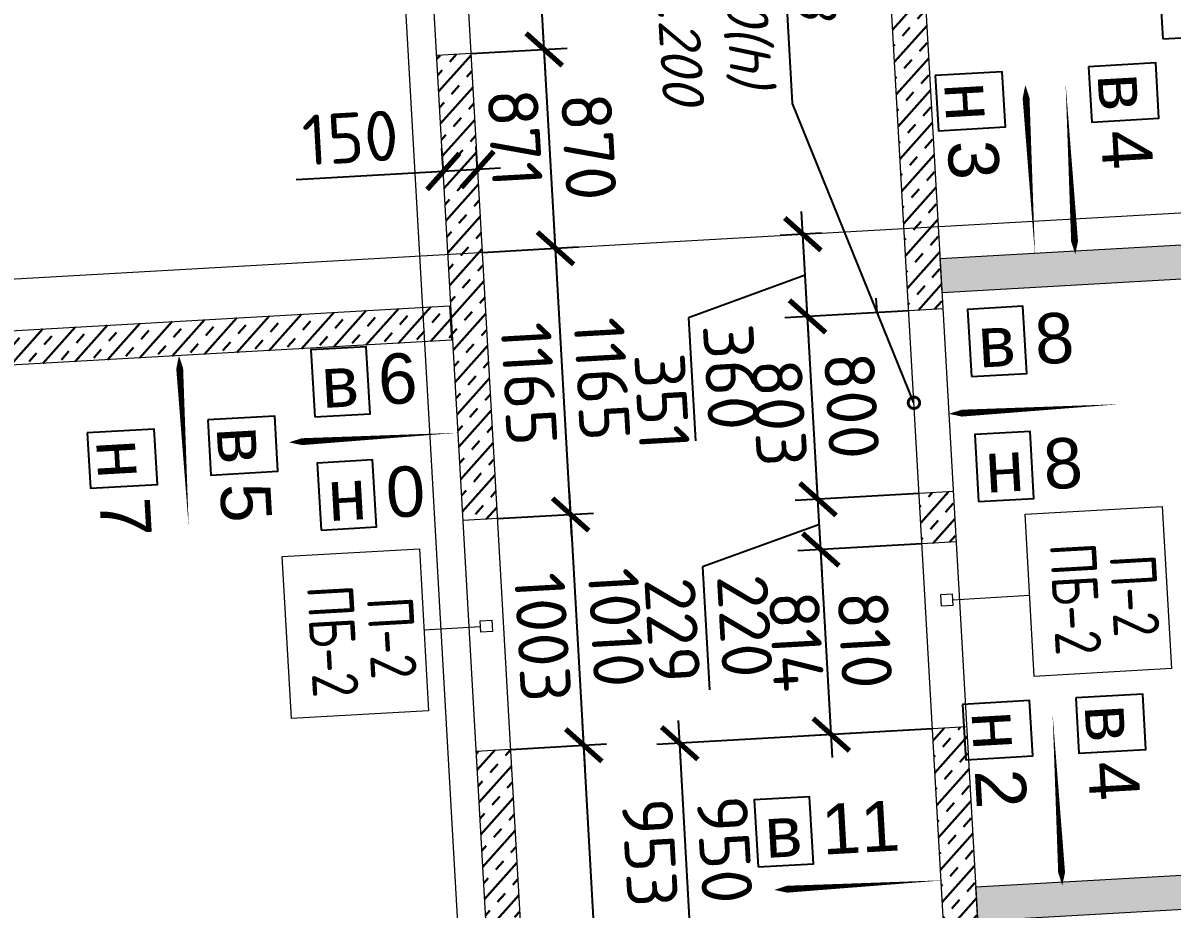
# Model space of a CAD drawing. Header units: metres. Extents: x 107714.6 to 107779.8, y 110796.6 to 110847.9.
# Drawn here: x 107722.61 to 107727.63, y 110814.03 to 110817.9 of the extents above; entities that cross this region are included whole.
import ezdxf
from ezdxf import colors
from ezdxf.entities.mleader import LeaderData, LeaderLine
from ezdxf.math import Vec2, Vec3

# ---------------------------------------------------------------- set-up
doc = ezdxf.new("R2010")
doc.units = ezdxf.units.M
doc.header["$PDMODE"] = 35
doc.header["$PDSIZE"] = 0.01
doc.linetypes.add('CENTER', pattern=[50.8, 31.75, -6.35, 6.35, -6.35])
for name, color, linetype, lineweight in [('0_Выноски текст', 7, 'Continuous', 9), ('ОСИ', 251, 'CENTER', 18), ('Стены', 7, 'Continuous', 18), ('Стены штриховка', 7, 'Continuous', 9)]:
    doc.layers.add(name, color=color, linetype=linetype, lineweight=lineweight)
for name, color, linetype in [('2023.11.08_В_ОТКЛОНЕНИЯ', 7, 'Continuous'), ('2023.11.08_Н_ОТКЛОНЕНИЯ', 7, 'Continuous'), ('_4-3_ маркировка на кладочных планах АР', 7, 'Continuous'), ('размеры', 7, 'Continuous')]:
    doc.layers.add(name, color=color, linetype=linetype)
doc.styles.add('AxeAndPointZ', font='arial.ttf')
doc.styles.add('GOST 2.304 type A', font='isocpeur.ttf')
doc.styles.add('PDF ISOCPEUR Italic', font='isocpeui.ttf')
doc.styles.add('стиль1', font='isocpeur.ttf')
doc.dimstyles.new('ISO-25', dxfattribs={"dimtxt": 0.22, "dimasz": 0.15, "dimexe": 0.1, "dimexo": 0, "dimgap": 0.06, "dimtad": 1, "dimdec": 0, "dimlfac": 1000, "dimtxsty": 'GOST 2.304 type A', "dimblk": 'ARCHTICK', "dimcen": 2.5, "dimdle": 0.1, "dimadec": 0, "dimazin": 0, "dimtfac": 1, "dimtdec": 0, "dimtmove": 0, "dimatfit": 3, "dimfxl": 1, "dimarcsym": 0})
doc.dimstyles.new('снизу', dxfattribs={"dimtxt": 0.22, "dimasz": 0.1, "dimexe": 0.1, "dimexo": 0, "dimgap": 0.06, "dimtad": 1, "dimdec": 0, "dimlfac": 1000, "dimtxsty": 'GOST 2.304 type A', "dimblk": 'OBLIQUE', "dimcen": 2.5, "dimdle": 0.1, "dimse1": 1, "dimse2": 1, "dimsd1": 1, "dimsd2": 1, "dimadec": 0, "dimazin": 0, "dimtfac": 1, "dimtdec": 0, "dimtofl": 0, "dimtmove": 2, "dimatfit": 3, "dimfxl": 1, "dimarcsym": 0})
pattern_1 = [(228.2530497, (108242.52607, 113595.21335), (0.0746092818, -0.0665841954), []), (228.2530497, (108242.53009, 113595.14276), (0.0746092818, -0.0665841954), [0.05, -0.05])]

# ---------------------------------------------------------------- blocks, each defined once
blk = doc.blocks.new('_ARCHTICK')
at = {"color": 0, "linetype": 'ByBlock', "const_width": 0.15}
blk.add_lwpolyline([(-0.5, -0.5), (0.5, 0.5)], dxfattribs=at)
blk = doc.blocks.new('*D260')
at = {"layer": 'Defpoints', "color": 0, "transparency": 16777216}
for p in [(107724.5674, 110817.7663), (107724.8872, 110817.7845), (107724.8915, 110816.9133)]:
    blk.add_point(p, dxfattribs=at)
at = {"layer": 'размеры', "color": 0, "lineweight": -2, "transparency": 16777216}
for p, q in [((107724.9423, 110816.816), (107724.8816, 110817.8843)), ((107724.5674, 110817.7663), (107724.9871, 110817.7901)), ((107724.8915, 110816.9133), (107725.0364, 110816.9215))]:
    blk.add_line(p, q, dxfattribs=at)
at = {"layer": 'размеры', "color": 0, "lineweight": -2, "transparency": 16777216, "xscale": 0.15, "yscale": 0.15, "zscale": 0.15}
for p, rotation in [((107724.8872, 110817.7845), 93.25304974487426), ((107724.9366, 110816.9159), 273.2530497448743)]:
    blk.add_blockref('_ARCHTICK', p, dxfattribs=dict(at, rotation=rotation))
at = {"layer": 'размеры', "color": 0, "transparency": 16777216, "insert": (107725.0817, 110817.3598), "char_height": 0.22, "attachment_point": 5, "rotation": 273.253, "style": 'GOST 2.304 type A'}
blk.add_mtext('870', dxfattribs=at)
blk = doc.blocks.new('*D177')
at = {"layer": 'Defpoints', "color": 0, "transparency": 16777216}
for p in [(107724.5058, 110817.7634, 21.6353), (107724.6306, 110817.7705), (107724.8796, 110816.9126)]:
    blk.add_point(p, dxfattribs=at)
at = {"layer": 'размеры', "color": 0, "transparency": 16777216, "insert": (107724.7593, 110817.3979), "char_height": 0.22, "attachment_point": 5, "rotation": 273.253, "style": 'GOST 2.304 type A'}
blk.add_mtext('871', dxfattribs=at)
blk = doc.blocks.new('_Oblique')
at = {"color": 0, "linetype": 'ByBlock', "lineweight": -2}
blk.add_line((-0.5, -0.5), (0.5, 0.5), dxfattribs=at)
blk = doc.blocks.new('*D178')
at = {"layer": 'Defpoints', "color": 0, "transparency": 16777216}
for p in [(107724.4471, 110818.7794), (107722.8314, 110818.6875), (107724.5058, 110817.7634, 21.6353)]:
    blk.add_point(p, dxfattribs=at)
at = {"layer": 'размеры', "color": 0, "transparency": 16777216, "insert": (107724.6976, 110818.2821), "char_height": 0.22, "attachment_point": 5, "rotation": 273.253, "style": 'GOST 2.304 type A'}
blk.add_mtext('1018', dxfattribs=at)
blk = doc.blocks.new('*D179')
at = {"layer": 'Defpoints', "color": 0, "transparency": 16777216}
for p in [(107724.6037, 110815.7296, 21.7723), (107724.6722, 110814.7289, 21.8253), (107723.3807, 110814.6555)]:
    blk.add_point(p, dxfattribs=at)
at = {"layer": 'размеры', "color": 0, "transparency": 16777216, "insert": (107724.8807, 110815.2154), "char_height": 0.22, "attachment_point": 5, "rotation": 273.253, "style": 'GOST 2.304 type A'}
blk.add_mtext('1003', dxfattribs=at)
blk = doc.blocks.new('*D272')
at = {"layer": 'Defpoints', "color": 0, "transparency": 16777216}
for p in [(107724.6693, 110816.9007), (107723.4312, 110816.8303), (107724.6037, 110815.7296, 21.7723)]:
    blk.add_point(p, dxfattribs=at)
at = {"layer": 'размеры', "color": 0, "transparency": 16777216, "insert": (107724.8206, 110816.3224), "char_height": 0.22, "attachment_point": 5, "rotation": 273.253, "style": 'GOST 2.304 type A'}
blk.add_mtext('1165', dxfattribs=at)
blk = doc.blocks.new('_DOTSMALL')
at = {"color": 0, "linetype": 'ByBlock', "const_width": 0.5}
blk.add_lwpolyline([(-0.0625, 0, 1), (0.0625, 0, 1)], format="xyb", close=True, dxfattribs=at)
blk = doc.blocks.new('*D587')
at = {"layer": 'Defpoints', "color": 0, "transparency": 16777216}
for p in [(107726.5831, 110814.8159), (107725.4791, 110814.7532), (107726.637, 110813.8674)]:
    blk.add_point(p, dxfattribs=at)
at = {"layer": 'размеры', "color": 0, "lineweight": -2, "transparency": 16777216}
for p, q in [((107725.5386, 110813.7049), (107725.4734, 110814.853)), ((107726.5831, 110814.8159), (107725.3792, 110814.7475)), ((107726.637, 110813.8674), (107725.4331, 110813.799))]:
    blk.add_line(p, q, dxfattribs=at)
at = {"layer": 'размеры', "color": 0, "lineweight": -2, "transparency": 16777216, "xscale": 0.15, "yscale": 0.15, "zscale": 0.15}
for p, rotation in [((107725.4791, 110814.7532), 93.25304974487426), ((107725.533, 110813.8047), 273.2530497448743)]:
    blk.add_blockref('_ARCHTICK', p, dxfattribs=dict(at, rotation=rotation))
at = {"layer": 'размеры', "color": 0, "transparency": 16777216, "insert": (107725.6757, 110814.2886), "char_height": 0.22, "attachment_point": 5, "rotation": 273.253, "style": 'GOST 2.304 type A'}
blk.add_mtext('950', dxfattribs=at)
blk = doc.blocks.new('*D588')
at = {"layer": 'Defpoints', "color": 0, "transparency": 16777216}
for p in [(107726.0953, 110815.5995), (107726.5371, 110815.6246), (107726.5831, 110814.8159)]:
    blk.add_point(p, dxfattribs=at)
at = {"layer": 'размеры', "color": 0, "lineweight": -2, "transparency": 16777216}
for p, q in [((107726.147, 110814.691), (107726.0896, 110815.6993)), ((107726.5371, 110815.6246), (107725.9955, 110815.5938)), ((107726.5831, 110814.8159), (107726.0414, 110814.7851))]:
    blk.add_line(p, q, dxfattribs=at)
at = {"layer": 'размеры', "color": 0, "lineweight": -2, "transparency": 16777216, "xscale": 0.15, "yscale": 0.15, "zscale": 0.15}
for p, rotation in [((107726.0953, 110815.5995), 93.25304974487426), ((107726.1413, 110814.7908), 273.2530497448743)]:
    blk.add_blockref('_ARCHTICK', p, dxfattribs=dict(at, rotation=rotation))
at = {"layer": 'размеры', "color": 0, "transparency": 16777216, "insert": (107726.288, 110815.2048), "char_height": 0.22, "attachment_point": 5, "rotation": 273.253, "style": 'GOST 2.304 type A'}
blk.add_mtext('810', dxfattribs=at)
blk = doc.blocks.new('*D589')
at = {"layer": 'Defpoints', "color": 0, "transparency": 16777216}
for p in [(107726.5246, 110815.8444), (107726.0828, 110815.8192), (107726.5371, 110815.6246)]:
    blk.add_point(p, dxfattribs=at)
at = {"layer": 'размеры', "color": 0, "lineweight": -2, "transparency": 16777216}
for p, q in [((107726.101, 110815.4997), (107726.0772, 110815.9191)), ((107726.5246, 110815.8444), (107725.983, 110815.8136)), ((107726.0891, 110815.7094), (107725.5788, 110815.5241)), ((107726.5371, 110815.6246), (107725.9955, 110815.5938)), ((107725.5788, 110815.5241), (107725.6093, 110814.987))]:
    blk.add_line(p, q, dxfattribs=at)
at = {"layer": 'размеры', "color": 0, "lineweight": -2, "transparency": 16777216, "xscale": 0.15, "yscale": 0.15, "zscale": 0.15}
for p, rotation in [((107726.0828, 110815.8192), 93.25304974487426), ((107726.0953, 110815.5995), 273.2530497448743)]:
    blk.add_blockref('_ARCHTICK', p, dxfattribs=dict(at, rotation=rotation))
at = {"layer": 'размеры', "color": 0, "transparency": 16777216, "insert": (107725.7638, 110815.2652), "char_height": 0.22, "attachment_point": 5, "rotation": 273.253, "style": 'GOST 2.304 type A'}
blk.add_mtext('220', dxfattribs=at)
blk = doc.blocks.new('*D590')
at = {"layer": 'Defpoints', "color": 0, "transparency": 16777216}
for p in [(107726.0374, 110816.618), (107726.4792, 110816.6431), (107726.5246, 110815.8444)]:
    blk.add_point(p, dxfattribs=at)
at = {"layer": 'размеры', "color": 0, "lineweight": -2, "transparency": 16777216}
for p, q in [((107726.0885, 110815.7194), (107726.0318, 110816.7178)), ((107726.4792, 110816.6431), (107725.9376, 110816.6123)), ((107726.5246, 110815.8444), (107725.983, 110815.8136))]:
    blk.add_line(p, q, dxfattribs=at)
at = {"layer": 'размеры', "color": 0, "lineweight": -2, "transparency": 16777216, "xscale": 0.15, "yscale": 0.15, "zscale": 0.15}
for p, rotation in [((107726.0374, 110816.618), 93.25304974487426), ((107726.0828, 110815.8192), 273.2530497448743)]:
    blk.add_blockref('_ARCHTICK', p, dxfattribs=dict(at, rotation=rotation))
at = {"layer": 'размеры', "color": 0, "transparency": 16777216, "insert": (107726.2299, 110816.2282), "char_height": 0.22, "attachment_point": 5, "rotation": 273.253, "style": 'GOST 2.304 type A'}
blk.add_mtext('800', dxfattribs=at)
blk = doc.blocks.new('*D591')
at = {"layer": 'Defpoints', "color": 0, "transparency": 16777216}
for p in [(107726.017, 110816.9773), (107726.098, 110816.9819), (107726.4792, 110816.6431)]:
    blk.add_point(p, dxfattribs=at)
at = {"layer": 'размеры', "color": 0, "lineweight": -2, "transparency": 16777216}
for p, q in [((107726.0431, 110816.5181), (107726.0113, 110817.0771)), ((107726.098, 110816.9819), (107725.9172, 110816.9716)), ((107726.0272, 110816.7976), (107725.5169, 110816.6124)), ((107725.5169, 110816.6124), (107725.5474, 110816.0752)), ((107726.4792, 110816.6431), (107725.9376, 110816.6123))]:
    blk.add_line(p, q, dxfattribs=at)
at = {"layer": 'размеры', "color": 0, "lineweight": -2, "transparency": 16777216, "xscale": 0.15, "yscale": 0.15, "zscale": 0.15}
for p, rotation in [((107726.017, 110816.9773), 93.25304974487426), ((107726.0374, 110816.618), 273.2530497448743)]:
    blk.add_blockref('_ARCHTICK', p, dxfattribs=dict(at, rotation=rotation))
at = {"layer": 'размеры', "color": 0, "transparency": 16777216, "insert": (107725.7019, 110816.3534), "char_height": 0.22, "attachment_point": 5, "rotation": 273.253, "style": 'GOST 2.304 type A'}
blk.add_mtext('360', dxfattribs=at)
blk = doc.blocks.new('*D609')
at = {"layer": 'Defpoints', "color": 0, "transparency": 16777216}
for p in [(107725.06, 110814.7444), (107724.7402, 110814.7262), (107724.9573, 110810.9074)]:
    blk.add_point(p, dxfattribs=at)
at = {"layer": 'размеры', "color": 0, "lineweight": -2, "transparency": 16777216}
for p, q in [((107725.2828, 110810.8257), (107725.0544, 110814.8442)), ((107724.7402, 110814.7262), (107725.1599, 110814.75)), ((107724.9573, 110810.9074), (107725.3769, 110810.9312))]:
    blk.add_line(p, q, dxfattribs=at)
at = {"layer": 'размеры', "color": 0, "lineweight": -2, "transparency": 16777216, "xscale": 0.15, "yscale": 0.15, "zscale": 0.15}
for p, rotation in [((107725.06, 110814.7444), 93.25304974487426), ((107725.2771, 110810.9255), 273.2530497448743)]:
    blk.add_blockref('_ARCHTICK', p, dxfattribs=dict(at, rotation=rotation))
at = {"layer": 'размеры', "color": 0, "transparency": 16777216, "insert": (107725.3383, 110812.8446), "char_height": 0.22, "attachment_point": 5, "rotation": 273.253, "style": 'GOST 2.304 type A'}
blk.add_mtext('3825', dxfattribs=at)
blk = doc.blocks.new('*D610')
at = {"layer": 'Defpoints', "color": 0, "transparency": 16777216}
for p in [(107725.0027, 110815.7527), (107724.6829, 110815.7346), (107724.7402, 110814.7262)]:
    blk.add_point(p, dxfattribs=at)
at = {"layer": 'размеры', "color": 0, "lineweight": -2, "transparency": 16777216}
for p, q in [((107725.0657, 110814.6445), (107724.997, 110815.8526)), ((107724.6829, 110815.7346), (107725.1026, 110815.7584)), ((107724.7402, 110814.7262), (107725.1599, 110814.75))]:
    blk.add_line(p, q, dxfattribs=at)
at = {"layer": 'размеры', "color": 0, "lineweight": -2, "transparency": 16777216, "xscale": 0.15, "yscale": 0.15, "zscale": 0.15}
for p, rotation in [((107725.0027, 110815.7527), 93.25304974487426), ((107725.06, 110814.7444), 273.2530497448743)]:
    blk.add_blockref('_ARCHTICK', p, dxfattribs=dict(at, rotation=rotation))
at = {"layer": 'размеры', "color": 0, "transparency": 16777216, "insert": (107725.2011, 110815.2582), "char_height": 0.22, "attachment_point": 5, "rotation": 273.253, "style": 'GOST 2.304 type A'}
blk.add_mtext('1010', dxfattribs=at)
blk = doc.blocks.new('*D611')
at = {"layer": 'Defpoints', "color": 0, "transparency": 16777216}
for p in [(107724.6168, 110816.8977), (107724.9366, 110816.9159), (107724.6829, 110815.7346)]:
    blk.add_point(p, dxfattribs=at)
at = {"layer": 'размеры', "color": 0, "lineweight": -2, "transparency": 16777216}
for p, q in [((107725.0084, 110815.6529), (107724.9309, 110817.0157)), ((107724.6168, 110816.8977), (107725.0364, 110816.9215)), ((107724.6829, 110815.7346), (107725.1026, 110815.7584))]:
    blk.add_line(p, q, dxfattribs=at)
at = {"layer": 'размеры', "color": 0, "lineweight": -2, "transparency": 16777216, "xscale": 0.15, "yscale": 0.15, "zscale": 0.15}
for p, rotation in [((107724.9366, 110816.9159), 93.25304974487426), ((107725.0027, 110815.7527), 273.2530497448743)]:
    blk.add_blockref('_ARCHTICK', p, dxfattribs=dict(at, rotation=rotation))
at = {"layer": 'размеры', "color": 0, "transparency": 16777216, "insert": (107725.1394, 110816.3439), "char_height": 0.22, "attachment_point": 5, "rotation": 273.253, "style": 'GOST 2.304 type A'}
blk.add_mtext('1165', dxfattribs=at)
blk = doc.blocks.new('*D612')
at = {"layer": 'Defpoints', "color": 0, "transparency": 16777216}
for p in [(107724.5101, 110818.7747), (107724.8299, 110818.7928), (107724.5674, 110817.7663)]:
    blk.add_point(p, dxfattribs=at)
at = {"layer": 'размеры', "color": 0, "lineweight": -2, "transparency": 16777216}
for p, q in [((107724.8929, 110817.6846), (107724.8243, 110818.8927)), ((107724.5101, 110818.7747), (107724.9298, 110818.7985)), ((107724.5674, 110817.7663), (107724.9871, 110817.7901))]:
    blk.add_line(p, q, dxfattribs=at)
at = {"layer": 'размеры', "color": 0, "lineweight": -2, "transparency": 16777216, "xscale": 0.15, "yscale": 0.15, "zscale": 0.15}
for p, rotation in [((107724.8299, 110818.7928), 93.25304974487426), ((107724.8872, 110817.7845), 273.2530497448743)]:
    blk.add_blockref('_ARCHTICK', p, dxfattribs=dict(at, rotation=rotation))
at = {"layer": 'размеры', "color": 0, "transparency": 16777216, "insert": (107725.0283, 110818.2983), "char_height": 0.22, "attachment_point": 5, "rotation": 273.253, "style": 'GOST 2.304 type A'}
blk.add_mtext('1010', dxfattribs=at)
blk = doc.blocks.new('*D621')
at = {"layer": 'Defpoints', "color": 0, "transparency": 16777216}
for p in [(107726.5996, 110814.8095), (107725.3228, 110814.737), (107726.6981, 110813.8602, 1.078)]:
    blk.add_point(p, dxfattribs=at)
at = {"layer": 'размеры', "color": 0, "transparency": 16777216, "insert": (107725.349, 110814.2749), "char_height": 0.22, "attachment_point": 5, "rotation": 273.253, "style": 'GOST 2.304 type A'}
blk.add_mtext('953', dxfattribs=at)
blk = doc.blocks.new('*D622')
at = {"layer": 'Defpoints', "color": 0, "transparency": 16777216}
for p in [(107726.5534, 110815.6224), (107725.9661, 110815.589), (107726.5996, 110814.8095)]:
    blk.add_point(p, dxfattribs=at)
at = {"layer": 'размеры', "color": 0, "transparency": 16777216, "insert": (107725.9883, 110815.1982), "char_height": 0.22, "attachment_point": 5, "rotation": 273.253, "style": 'GOST 2.304 type A'}
blk.add_mtext('814', dxfattribs=at)
blk = doc.blocks.new('*D623')
at = {"layer": 'Defpoints', "color": 0, "transparency": 16777216}
for p in [(107726.5404, 110815.851), (107725.4167, 110815.7871), (107726.5534, 110815.6224)]:
    blk.add_point(p, dxfattribs=at)
at = {"layer": 'размеры', "color": 0, "transparency": 16777216, "insert": (107725.4475, 110815.2464), "char_height": 0.22, "attachment_point": 5, "rotation": 273.253, "style": 'GOST 2.304 type A'}
blk.add_mtext('229', dxfattribs=at)
blk = doc.blocks.new('*D624')
at = {"layer": 'Defpoints', "color": 0, "transparency": 16777216}
for p in [(107726.4948, 110816.6524), (107725.8901, 110816.6181), (107726.5404, 110815.851)]:
    blk.add_point(p, dxfattribs=at)
at = {"layer": 'размеры', "color": 0, "transparency": 16777216, "insert": (107725.914, 110816.1972), "char_height": 0.22, "attachment_point": 5, "rotation": 273.253, "style": 'GOST 2.304 type A'}
blk.add_mtext('803', dxfattribs=at)
blk = doc.blocks.new('*D625')
at = {"layer": 'Defpoints', "color": 0, "transparency": 16777216}
for p in [(107725.8678, 110816.9688), (107726.098, 110816.9819), (107726.4948, 110816.6524)]:
    blk.add_point(p, dxfattribs=at)
at = {"layer": 'размеры', "color": 0, "transparency": 16777216, "insert": (107725.4014, 110816.2455), "char_height": 0.22, "attachment_point": 5, "rotation": 273.253, "style": 'GOST 2.304 type A'}
blk.add_mtext('351', dxfattribs=at)
blk = doc.blocks.new('*D639')
at = {"layer": 'Defpoints', "color": 0, "transparency": 16777216}
for p in [(107724.914, 110814.7427), (107724.6722, 110814.7289, 21.8253), (107725.0331, 110810.9117)]:
    blk.add_point(p, dxfattribs=at)
at = {"layer": 'размеры', "color": 0, "transparency": 16777216, "insert": (107725.0223, 110812.8384), "char_height": 0.22, "attachment_point": 5, "rotation": 273.253, "style": 'GOST 2.304 type A'}
blk.add_mtext('3832', dxfattribs=at)
blk = doc.blocks.new('*D644')
at = {"layer": 'Defpoints', "color": 0, "transparency": 16777216}
for p in [(107724.4464, 110817.2514), (107724.5966, 110817.253), (107724.4468, 110817.2444)]:
    blk.add_point(p, dxfattribs=at)
at = {"layer": 'размеры', "color": 0, "lineweight": -2, "transparency": 16777216}
for p, q in [((107724.4468, 110817.2444), (107724.4408, 110817.3513)), ((107724.5966, 110817.253), (107724.5905, 110817.3598)), ((107724.4464, 110817.2514), (107723.8035, 110817.2149)), ((107724.696, 110817.2656), (107724.4464, 110817.2514))]:
    blk.add_line(p, q, dxfattribs=at)
at = {"layer": 'размеры', "color": 0, "lineweight": -2, "transparency": 16777216, "xscale": 0.15, "yscale": 0.15, "zscale": 0.15}
for p, rotation in [((107724.5962, 110817.26), 3.253049744874268), ((107724.4464, 110817.2514), 183.2530497448743)]:
    blk.add_blockref('_ARCHTICK', p, dxfattribs=dict(at, rotation=rotation))
at = {"layer": 'размеры', "color": 0, "transparency": 16777216, "insert": (107724.0404, 110817.3986), "char_height": 0.22, "attachment_point": 5, "rotation": 3.253, "style": 'GOST 2.304 type A'}
blk.add_mtext('150', dxfattribs=at)

msp = doc.modelspace()

# ---------------------------------------------------------------- hatches: boundary and pattern name
at = {"layer": 'Стены штриховка', "lineweight": 30}
h = msp.add_hatch(dxfattribs=at)
h.set_pattern_fill('ASHLER', color=256, scale=0.2, angle=183.253, pattern_type=2)
h.set_pattern_definition([(228.2530497, (108242.52619, 113595.21135), (0.0746092818, -0.0665841954), []), (228.2530497, (108242.5302, 113595.14077), (0.0746092818, -0.0665841954), [0.05, -0.05])])
h.paths.add_polyline_path([(107724.4823, 110816.5144), (107724.4738, 110816.6642), (107718.2349, 110816.3096), (107718.2434, 110816.1598)])
h.paths.add_polyline_path([(107724.2996, 110819.7292), (107724.2911, 110819.879), (107718.0521, 110819.5244), (107718.0607, 110819.3746)])
h.paths.add_polyline_path([(107724.12, 110822.9943), (107724.1115, 110823.1441), (107717.8666, 110822.7891), (107717.8751, 110822.6394)])
h = msp.add_hatch(dxfattribs=at)
h.set_pattern_fill('ASHLER', color=256, scale=0.2, angle=183.253, pattern_type=2)
h.set_pattern_definition(pattern_1)
h.paths.add_polyline_path([(107726.629, 110816.6516), (107726.3115, 110822.2375), (107726.1617, 110822.2289), (107726.4792, 110816.6431)])
h = msp.add_hatch(dxfattribs=at)
h.set_pattern_fill('ASHLER', color=256, scale=0.2, angle=183.253, pattern_type=2)
h.set_pattern_definition(pattern_1)
h.paths.add_polyline_path([(107731.3138, 110802.2491), (107731.3053, 110802.3989), (107727.4515, 110802.1799), (107727.46, 110802.0301)])
h.paths.add_polyline_path([(107731.0053, 110805.3867), (107730.9968, 110805.5364), (107727.2728, 110805.3248), (107727.2813, 110805.175)])
h.paths.add_polyline_path([(107731.1351, 110805.3941), (107731.1266, 110805.5439), (107730.9968, 110805.5365), (107731.0053, 110805.3867)])
h.paths.add_polyline_path([(107730.8209, 110810.9251), (107730.8124, 110811.0749), (107730.6824, 110811.0675), (107730.6909, 110810.9177)])
h.paths.add_polyline_path([(107730.6909, 110810.9177), (107730.6824, 110811.0675), (107726.9587, 110810.8558), (107726.9672, 110810.7061)])
h.paths.add_polyline_path([(107730.7274, 110812.5725), (107730.7189, 110812.7222), (107730.5888, 110812.7148), (107730.5973, 110812.5651)])
h.paths.add_polyline_path([(107730.5973, 110812.5651), (107730.5888, 110812.7148), (107726.8651, 110812.5032), (107726.8736, 110812.3534)])
h.paths.add_polyline_path([(107730.6352, 110814.1948), (107730.6267, 110814.3446), (107730.4966, 110814.3372), (107730.5051, 110814.1875)])
h.paths.add_polyline_path([(107730.5051, 110814.1875), (107730.4966, 110814.3372), (107726.7729, 110814.1256), (107726.7814, 110813.9758)])
h.paths.add_polyline_path([(107730.4795, 110816.9404), (107730.471, 110817.0902), (107730.3405, 110817.0828), (107730.349, 110816.933)])
h.paths.add_polyline_path([(107730.349, 110816.933), (107730.3405, 110817.0828), (107726.6172, 110816.8712), (107726.6257, 110816.7214)])
h.paths.add_polyline_path([(107728.5754, 110817.1227), (107728.4236, 110819.7934), (107728.2738, 110819.7849), (107728.4256, 110817.1142)])
h.paths.add_polyline_path([(107728.5833, 110816.9829), (107728.5754, 110817.1227), (107728.4256, 110817.1142), (107728.4336, 110816.9744)])
h = msp.add_hatch(dxfattribs=at)
h.set_pattern_fill('ASHLER', color=256, scale=0.2, angle=183.253, pattern_type=2)
h.set_pattern_definition(pattern_1)
h.paths.add_polyline_path([(107724.6168, 110816.8977), (107724.5674, 110817.7663), (107724.4177, 110817.7578), (107724.467, 110816.8892)])
h.paths.add_polyline_path([(107724.6829, 110815.7346), (107724.6168, 110816.8977), (107724.467, 110816.8892), (107724.5331, 110815.726)])
h = msp.add_hatch(dxfattribs=at)
h.set_pattern_fill('ASHLER', color=256, scale=0.2, angle=183.253, pattern_type=2)
h.set_pattern_definition([(228.2530497, (108242.8893, 113588.82277), (0.0746092818, -0.0665841954), []), (228.2530497, (108242.89331, 113588.75218), (0.0746092818, -0.0665841954), [0.05, -0.05])])
h.paths.add_polyline_path([(107726.6869, 110815.6331), (107726.6744, 110815.8529), (107726.5246, 110815.8444), (107726.5371, 110815.6246)])
h = msp.add_hatch(dxfattribs=at)
h.set_pattern_fill('ASHLER', color=256, scale=0.2, angle=183.253, pattern_type=2)
h.set_pattern_definition([(228.2530497, (108242.95139, 113587.73043), (0.0746092818, -0.0665841954), []), (228.2530497, (108242.9554, 113587.65984), (0.0746092818, -0.0665841954), [0.05, -0.05])])
h.paths.add_polyline_path([(107726.7867, 110813.876), (107726.7328, 110814.8244), (107726.5831, 110814.8159), (107726.637, 110813.8674)])
h = msp.add_hatch(dxfattribs=at)
h.set_pattern_fill('ASHLER', color=256, scale=0.2, angle=183.253, pattern_type=2)
h.set_pattern_definition(pattern_1)
h.paths.add_polyline_path([(107725.02, 110809.8041), (107724.7402, 110814.7262), (107724.5904, 110814.7177), (107724.8702, 110809.7956)])

# ---------------------------------------------------------------- linework, layer by layer
at = {"layer": '2023.11.08_В_ОТКЛОНЕНИЯ'}
for points in [[(107727.0312, 110816.8797, 0, 0, 0), (107726.9886, 110817.6285, 0, 0.16, 0), (107727.0057, 110817.3289, 0.03, 0.03, 0), (107727.0312, 110816.8797, 0, 0, 0)], [(107723.3345, 110815.698, 0, 0, 0), (107723.292, 110816.4468, 0, 0.16, 0), (107723.309, 110816.1473, 0.03, 0.03, 0), (107723.3345, 110815.698, 0, 0, 0)], [(107724.5113, 110816.1097, 0, 0, 0), (107723.7729, 110816.0677, 0, 0.16, 0), (107724.0725, 110816.0847, 0.03, 0.03, 0), (107724.5113, 110816.1097, 0, 0, 0)], [(107727.1078, 110814.8808, 0, 0, 0), (107727.1503, 110814.132, 0, 0.16, 0), (107727.1333, 110814.4315, 0.03, 0.03, 0), (107727.1078, 110814.8808, 0, 0, 0)], [(107726.6407, 110814.1548, 0, 0, 0), (107725.8919, 110814.1123, 0, 0.16, 0), (107726.1914, 110814.1293, 0.03, 0.03, 0), (107726.6407, 110814.1548, 0, 0, 0)]]:
    msp.add_lwpolyline(points, format="xyseb", dxfattribs=at)
for points in [[(107727.2652, 110817.7088), (107727.279, 110817.4672), (107727.5718, 110817.4838), (107727.5581, 110817.7254), (107727.2652, 110817.7088)], [(107723.8848, 110816.1789), (107724.1264, 110816.1927), (107724.1098, 110816.4855), (107723.8682, 110816.4717), (107723.8848, 110816.1789)], [(107723.4176, 110816.1663), (107723.4314, 110815.9247), (107723.7242, 110815.9413), (107723.7105, 110816.1829), (107723.4176, 110816.1663)], [(107727.2086, 110814.9511), (107727.2224, 110814.7095), (107727.5152, 110814.7262), (107727.5015, 110814.9678), (107727.2086, 110814.9511)], [(107725.8216, 110814.2131), (107726.0632, 110814.2269), (107726.0465, 110814.5197), (107725.8049, 110814.506), (107725.8216, 110814.2131)]]:
    msp.add_lwpolyline(points, dxfattribs=at)
at = {"layer": '2023.11.08_Н_ОТКЛОНЕНИЯ'}
for points in [[(107727.5889, 110817.8303), (107727.8305, 110817.8441), (107727.8139, 110818.1369), (107727.5723, 110818.1232), (107727.5889, 110817.8303)], [(107726.5953, 110817.6707), (107726.609, 110817.4291), (107726.9019, 110817.4457), (107726.8881, 110817.6873), (107726.5953, 110817.6707)], [(107726.7533, 110816.3556), (107726.9949, 110816.3693), (107726.9783, 110816.6622), (107726.7367, 110816.6484), (107726.7533, 110816.3556)], [(107722.8913, 110816.109), (107722.905, 110815.8674), (107723.1979, 110815.8841), (107723.1841, 110816.1257), (107722.8913, 110816.109)], [(107726.7844, 110815.8087), (107727.026, 110815.8224), (107727.0094, 110816.1153), (107726.7678, 110816.1015), (107726.7844, 110815.8087)], [(107723.9129, 110815.6847), (107724.1545, 110815.6985), (107724.1379, 110815.9913), (107723.8963, 110815.9775), (107723.9129, 110815.6847)], [(107726.7144, 110814.923), (107726.7282, 110814.6814), (107727.021, 110814.6981), (107727.0073, 110814.9397), (107726.7144, 110814.923)]]:
    msp.add_lwpolyline(points, dxfattribs=at)
for points in [[(107727.1644, 110817.6384, 0, 0, 0), (107727.2069, 110816.8897, 0, 0.16, 0), (107727.1899, 110817.1892, 0.03, 0.03, 0), (107727.1644, 110817.6384, 0, 0, 0)], [(107723.3345, 110815.698, 0, 0, 0), (107723.292, 110816.4468, 0, 0.16, 0), (107723.309, 110816.1473, 0.03, 0.03, 0), (107723.3345, 110815.698, 0, 0, 0)], [(107727.4039, 110816.2348, 0, 0, 0), (107726.6551, 110816.1923, 0, 0.16, 0), (107726.9546, 110816.2093, 0.03, 0.03, 0), (107727.4039, 110816.2348, 0, 0, 0)], [(107727.4039, 110816.2348, 0, 0, 0), (107726.6551, 110816.1923, 0, 0.16, 0), (107726.9546, 110816.2093, 0.03, 0.03, 0), (107727.4039, 110816.2348, 0, 0, 0)], [(107724.5113, 110816.1097, 0, 0, 0), (107723.7729, 110816.0677, 0, 0.16, 0), (107724.0725, 110816.0847, 0.03, 0.03, 0), (107724.5113, 110816.1097, 0, 0, 0)], [(107727.1078, 110814.8808, 0, 0, 0), (107727.1503, 110814.132, 0, 0.16, 0), (107727.1333, 110814.4315, 0.03, 0.03, 0), (107727.1078, 110814.8808, 0, 0, 0)], [(107726.6407, 110814.1548, 0, 0, 0), (107725.8919, 110814.1123, 0, 0.16, 0), (107726.1914, 110814.1293, 0.03, 0.03, 0), (107726.6407, 110814.1548, 0, 0, 0)]]:
    msp.add_lwpolyline(points, format="xyseb", dxfattribs=at)
at = {"layer": '_4-3_ маркировка на кладочных планах АР', "linetype": 'Continuous', "lineweight": 0}
for p, q in [((107726.9873, 110815.7536), (107727.5864, 110815.7876)), ((107727.0276, 110815.0454), (107726.9873, 110815.7536)), ((107727.5864, 110815.7876), (107727.6266, 110815.0794)), ((107723.743, 110815.5692), (107724.3421, 110815.6032)), ((107724.3421, 110815.6032), (107724.3823, 110814.895)), ((107723.7833, 110814.861), (107723.743, 110815.5692)), ((107726.6199, 110815.4025), (107726.6698, 110815.4053)), ((107726.6227, 110815.3526), (107726.6199, 110815.4025)), ((107726.6698, 110815.4053), (107726.6726, 110815.3554)), ((107726.6712, 110815.3804), (107727.0074, 110815.3995)), ((107726.6726, 110815.3554), (107726.6227, 110815.3526)), ((107724.6081, 110815.2882), (107724.658, 110815.291)), ((107724.658, 110815.291), (107724.6609, 110815.2411)), ((107724.3622, 110815.2491), (107724.6095, 110815.2632)), ((107724.6109, 110815.2382), (107724.6081, 110815.2882)), ((107724.6609, 110815.2411), (107724.6109, 110815.2382)), ((107727.6266, 110815.0794), (107727.0276, 110815.0454)), ((107724.3823, 110814.895), (107723.7833, 110814.861))]:
    msp.add_line(p, q, dxfattribs=at)
at = {"layer": 'ОСИ'}
for p, q in [((107722.7697, 110844.5498), (107725.4628, 110797.1672)), ((107716.919, 110816.4602), (107731.6535, 110817.2976))]:
    msp.add_line(p, q, dxfattribs=at)
at = {"layer": 'размеры', "elevation": 0.016}
msp.add_lwpolyline([(107726.3363, 110816.6985), (107726.3399, 110816.6351)], dxfattribs=at)
at = {"layer": 'Стены'}
for points in [[(107725.9168, 110829.1812), (107727.6408, 110798.8502), (107727.491, 110798.8417), (107725.7671, 110829.1727)], [(107724.0998, 110825.993), (107725.3099, 110804.7024), (107725.1602, 110804.6939), (107723.9501, 110825.9845)], [(107730.471, 110817.0902), (107730.4795, 110816.9404), (107726.6257, 110816.7214), (107726.6172, 110816.8712)], [(107724.4738, 110816.6642), (107724.4823, 110816.5144), (107718.2434, 110816.1598), (107718.2349, 110816.3096)], [(107730.6267, 110814.3446), (107730.6352, 110814.1948), (107726.7814, 110813.9758), (107726.7729, 110814.1256)]]:
    msp.add_lwpolyline(points, close=True, dxfattribs=at)
for points in [[(107724.5674, 110817.7663), (107724.4177, 110817.7578)], [(107726.629, 110816.6516), (107726.4792, 110816.6431)], [(107726.6744, 110815.8529), (107726.5246, 110815.8444)], [(107726.6744, 110815.8529), (107726.5246, 110815.8444)], [(107724.6829, 110815.7346), (107724.5331, 110815.726)], [(107726.6869, 110815.6331), (107726.5371, 110815.6246)], [(107726.6869, 110815.6331), (107726.5371, 110815.6246)], [(107726.7328, 110814.8244), (107726.5831, 110814.8159)], [(107726.7328, 110814.8244), (107726.5831, 110814.8159)], [(107724.7402, 110814.7262), (107724.5904, 110814.7177)]]:
    msp.add_lwpolyline(points, dxfattribs=at)

# ---------------------------------------------------------------- texts
at = {"layer": '2023.11.08_В_ОТКЛОНЕНИЯ', "style": 'AxeAndPointZ'}
for s, rotation, p in [('в 4', 273.253, (107727.304, 110817.6742)), ('в 6', 3.253, (107723.9194, 110816.2176)), ('в 5', 273.253, (107723.4564, 110816.1317)), ('в 4', 273.253, (107727.2474, 110814.9166)), ('в 11', 3.253, (107725.8561, 110814.2519))]:
    msp.add_text(s, height=0.22, rotation=rotation, dxfattribs=at).set_placement(p)
at = {"layer": '2023.11.08_Н_ОТКЛОНЕНИЯ', "style": 'AxeAndPointZ'}
for s, rotation, p in [('н 3', 273.253, (107726.634, 110817.6361)), ('в 8', 3.253, (107726.7879, 110816.3943)), ('н 7', 273.253, (107722.93, 110816.0745)), ('н 8', 3.253, (107726.819, 110815.8474)), ('н 0', 3.253, (107723.9475, 110815.7234)), ('н 2', 273.253, (107726.7532, 110814.8885))]:
    msp.add_text(s, height=0.22, rotation=rotation, dxfattribs=at).set_placement(p)
at = {"layer": '_4-3_ маркировка на кладочных планах АР', "color": 1, "lineweight": 5, "char_height": 0.2, "attachment_point": 2, "rotation": 273.253, "style": 'стиль1'}
for s, insert in [('\\A1;\\pxqc,t0,20;{\\W0.8;ПБ-2 \\H0.66x;\\S^  ;\\S^  ;}', (107727.3152, 110815.2714)), ('\\A1;\\pxqc,t0,20;{\\W0.8;П-2 \\H0.66x;\\S^  ;\\S^  ;}', (107727.5729, 110815.2861))]:
    msp.add_mtext(s, dxfattribs=dict(at, insert=insert))
at = {"layer": '_4-3_ маркировка на кладочных планах АР', "lineweight": 5, "char_height": 0.2, "attachment_point": 2, "rotation": 273.253, "style": 'стиль1'}
for s, insert in [('\\A1;\\pxqc,t0,20;{\\W0.8;ПБ-2 \\H0.66x;\\S^  ;\\S^  ;}', (107724.0709, 110815.087)), ('\\A1;\\pxqc,t0,20;{\\W0.8;П-2 \\H0.66x;\\S^  ;\\S^  ;}', (107724.3286, 110815.1017))]:
    msp.add_mtext(s, dxfattribs=dict(at, insert=insert))

# ---------------------------------------------------------------- dimensions: what is measured, and where the dimension line sits
at = {"layer": 'размеры'}
for base, p1, p2, picture, middle in [((107724.8299, 110818.7928), (107724.5674, 110817.7663), (107724.5101, 110818.7747), '*D612', (107725.0283, 110818.2983)), ((107726.017, 110816.9773), (107726.4792, 110816.6431), (107726.098, 110816.9819), '*D591', (107725.69, 110816.5621)), ((107724.9366, 110816.9159), (107724.6829, 110815.7346), (107724.6168, 110816.8977), '*D611', (107725.1394, 110816.3439)), ((107726.0374, 110816.618), (107726.5246, 110815.8444), (107726.4792, 110816.6431), '*D590', (107726.2299, 110816.2282)), ((107726.0828, 110815.8192), (107726.5371, 110815.6246), (107726.5246, 110815.8444), '*D589', (107725.7519, 110815.4739)), ((107725.0027, 110815.7527), (107724.7402, 110814.7262), (107724.6829, 110815.7346), '*D610', (107725.2011, 110815.2582)), ((107726.0953, 110815.5995), (107726.5831, 110814.8159), (107726.5371, 110815.6246), '*D588', (107726.288, 110815.2048)), ((107725.06, 110814.7444), (107724.9573, 110810.9074), (107724.7402, 110814.7262), '*D609', (107725.3383, 110812.8446)), ((107725.4791, 110814.7532), (107726.637, 110813.8674), (107726.5831, 110814.8159), '*D587', (107725.6757, 110814.2886))]:
    dim = msp.add_linear_dim(base=base, p1=p1, p2=p2, angle=273.253, dimstyle='ISO-25', override={"dimtmove": 1}, dxfattribs=at)
    dim.commit()
    dim.dimension.update_dxf_attribs({"geometry": picture, "text_midpoint": middle})
for base, p1, p2, picture, middle in [((107722.8314, 110818.6875), (107724.5058, 110817.7634, 21.6353), (107724.4471, 110818.7794), '*D178', (107724.6976, 110818.2821)), ((107724.6306, 110817.7705), (107724.8796, 110816.9126), (107724.5058, 110817.7634, 21.6353), '*D177', (107724.7593, 110817.3979)), ((107725.8678, 110816.9688), (107726.4948, 110816.6524), (107726.098, 110816.9819), '*D625', (107725.4014, 110816.2455)), ((107723.4312, 110816.8303), (107724.6037, 110815.7296, 21.7723), (107724.6693, 110816.9007), '*D272', (107724.8206, 110816.3224)), ((107725.8901, 110816.6181), (107726.5404, 110815.851), (107726.4948, 110816.6524), '*D624', (107725.914, 110816.1972)), ((107725.4167, 110815.7871), (107726.5534, 110815.6224), (107726.5404, 110815.851), '*D623', (107725.4475, 110815.2464)), ((107723.3807, 110814.6555), (107724.6037, 110815.7296, 21.7723), (107724.6722, 110814.7289, 21.8253), '*D179', (107724.8807, 110815.2154)), ((107725.9661, 110815.589), (107726.5996, 110814.8095), (107726.5534, 110815.6224), '*D622', (107725.9883, 110815.1982)), ((107725.3228, 110814.737), (107726.6981, 110813.8602, 1.078), (107726.5996, 110814.8095), '*D621', (107725.349, 110814.2749)), ((107724.914, 110814.7427), (107725.0331, 110810.9117), (107724.6722, 110814.7289, 21.8253), '*D639', (107725.0223, 110812.8384))]:
    dim = msp.add_linear_dim(base=base, p1=p1, p2=p2, angle=273.253, dimstyle='снизу', dxfattribs=at)
    dim.commit()
    dim.dimension.update_dxf_attribs({"geometry": picture, "text_midpoint": middle, "dimtype": 160})
for base, p1, p2, angle, picture, middle in [((107724.8872, 110817.7845), (107724.8915, 110816.9133), (107724.5674, 110817.7663), 273.253, '*D260', (107725.0817, 110817.3598)), ((107724.4464, 110817.2514), (107724.5966, 110817.253), (107724.4468, 110817.2444), 3.253, '*D644', (107724.0404, 110817.3986))]:
    dim = msp.add_linear_dim(base=base, p1=p1, p2=p2, angle=angle, dimstyle='ISO-25', dxfattribs=at)
    dim.commit()
    dim.dimension.update_dxf_attribs({"geometry": picture, "text_midpoint": middle})

# ---------------------------------------------------------------- leaders
at = {"layer": '0_Выноски текст'}
ml = msp.add_multileader_mtext('Standard', dxfattribs=at)
ml.set_content('Отв. ОВ\\P800х800(h)\\Pниз +0.200', color=256, style='PDF ISOCPEUR Italic')
ml.set_leader_properties()
ml.set_arrow_properties(name='DOTSMALL')
ml.build(insert=Vec2(0, 0))
ml.multileader.update_dxf_attribs({"text_left_attachment_type": 6, "text_right_attachment_type": 6, "dogleg_length": 0.36, "arrow_head_size": 0.1})
ctx = ml.context
ctx.base_point, ctx.char_height, ctx.arrow_head_size, ctx.landing_gap_size, ctx.plane_origin, ctx.plane_x_axis, ctx.plane_y_axis = Vec3(107725.9016, 110818.7805, 3.965), 0.18, 0.1, 0.015, Vec3(107726.4997, 110818.0993, 3.965), Vec3(0.056746, -0.998389), Vec3(0.998389, 0.056746)
ctx.left_attachment, ctx.right_attachment = 6, 6
notes = []
notes.append((ctx, [(1, (1, 1, 0), (107725.9716, 110817.5488, 3.965), (-0.056746, 0.998389), 0.00036, [(0, [(107726.5021, 110816.2407, 3.965)], 0, [])])]))
ctx.mtext.insert, ctx.mtext.text_direction, ctx.mtext.flow_direction = Vec3(107726.1181, 110818.7777, 3.965), Vec3(0.056746, -0.998389), 5
for ctx, leaders in notes:
    for number, flags, end, landing, length, lines in leaders:
        leader = LeaderData()
        leader.index, (leader.has_last_leader_line, leader.has_dogleg_vector, leader.attachment_direction) = number, flags
        leader.last_leader_point, leader.dogleg_vector, leader.dogleg_length = Vec3(end), Vec3(landing), length
        for number, points, colour, breaks in lines:
            line = LeaderLine()
            line.index, line.vertices, line.color, line.breaks = number, Vec3.list(points), colors.encode_raw_color(colour), breaks
            leader.lines.append(line)
        ctx.leaders.append(leader)

doc.saveas('drawing.dxf')
